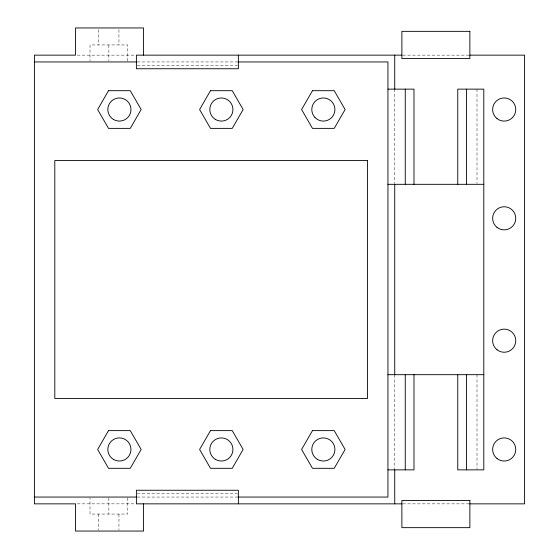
<?xml version="1.0" encoding="UTF-8"?>
<svg xmlns="http://www.w3.org/2000/svg" width="559" height="559" viewBox="0 0 559 559"><rect width="100%" height="100%" fill="white"/><g stroke="black" fill="none" stroke-linecap="round" stroke-linejoin="round"><path stroke-width="0.42" stroke-dasharray="2.79 2.1" d="M77.282 55.145L135.683 55.145M402.746 55.145L468.994 55.145M137.262 61.944L236.925 61.944M137.262 65.34L237.498 65.34M137.262 493.66L237.498 493.66M137.262 497.056L236.925 497.056M77.282 503.855L135.683 503.855M402.746 503.855L468.994 503.855M477.002 89.14L477.002 183.443M477.002 374.684L477.002 468.987M394.738 89.14L394.738 183.443M394.738 374.684L394.738 468.987M127.697 61.092L127.697 44.944L90.013 44.944L90.013 61.092M127.697 497.908L127.697 514.056L90.013 514.056L90.013 497.908M118.948 29.648L118.948 44.944M118.948 514.056L118.948 530.198M108.851 44.944L108.851 61.092M108.851 497.908L108.851 514.056M98.761 29.648L98.761 44.944M98.761 514.056L98.761 530.198"/><path stroke-width="0.84" d="M401.879 55.145L136.389 55.145L136.389 68.743L238.372 68.743L238.372 55.145M469.86 55.145L524.594 55.145L524.594 503.855L469.86 503.855M34.406 61.944L136.543 61.944M237.799 61.944L387.939 61.944L387.939 497.056L237.799 497.056M387.939 89.14L413.988 89.14L413.988 184.316M387.939 184.316L483.801 184.316M387.939 374.684L483.801 374.684M387.939 469.86L413.988 469.86L413.988 374.684M34.406 497.056L136.543 497.056M401.879 503.855L136.389 503.855L136.389 490.257L238.372 490.257L238.372 503.855M466.472 89.14L466.472 184.316M466.472 374.684L466.472 469.86M457.751 184.316L457.751 89.14L483.801 89.14L483.801 469.86L457.751 469.86L457.751 374.684M405.268 89.14L405.268 184.316M405.268 374.684L405.268 469.86M394.738 55.145L394.738 89.14M394.738 184.316L394.738 374.684M394.738 469.86L394.738 503.855M143.53 55.145L143.53 27.95L75.542 27.95L75.542 55.145L34.406 55.145L34.406 503.855L75.542 503.855L75.542 531.05L143.53 531.05L143.53 503.855M108.516 90.691L97.636 109.536L108.516 128.374L130.268 128.374L141.148 109.536L130.268 90.691L108.516 90.691M210.491 90.691L199.619 109.536L210.491 128.374L232.251 128.374L243.13 109.536L232.251 90.691L210.491 90.691M108.516 430.626L97.636 449.464L108.516 468.309L130.268 468.309L141.148 449.464L130.268 430.626L108.516 430.626M312.474 90.691L301.594 109.536L312.474 128.374L334.226 128.374L345.106 109.536L334.226 90.691L312.474 90.691M210.491 430.626L199.619 449.464L210.491 468.309L232.251 468.309L243.13 449.464L232.251 430.626L210.491 430.626M312.474 430.626L301.594 449.464L312.474 468.309L334.226 468.309L345.106 449.464L334.226 430.626L312.474 430.626M469.86 31.346L401.879 31.346L401.879 58.541L469.86 58.541L469.86 31.346M367.543 160.524L54.803 160.524L54.803 398.476L367.543 398.476L367.543 160.524M469.86 500.459L401.879 500.459L401.879 527.654L469.86 527.654L469.86 500.459M497.049 458.548A11.557 11.557 0 0 0 515.636 451.113A11.557 11.557 0 0 0 499.9 438.738A11.557 11.557 0 0 0 497.049 458.548M497.049 349.773A11.557 11.557 0 0 0 515.636 342.332A11.557 11.557 0 0 0 499.9 329.957A11.557 11.557 0 0 0 497.049 349.773M497.049 227.394A11.557 11.557 0 0 0 515.636 219.96A11.557 11.557 0 0 0 499.9 207.585A11.557 11.557 0 0 0 497.049 227.394M497.049 118.62A11.557 11.557 0 0 0 515.636 111.178A11.557 11.557 0 0 0 499.9 98.803A11.557 11.557 0 0 0 497.049 118.62M314.99 117.509A11.557 11.557 0 0 0 334.443 112.792A11.557 11.557 0 0 0 320.628 98.3A11.557 11.557 0 0 0 314.99 117.509M215.592 119.542A11.557 11.557 0 0 0 232.928 109.536A11.557 11.557 0 0 0 215.592 99.523A11.557 11.557 0 0 0 215.592 119.542M113.61 119.542A11.557 11.557 0 0 0 130.953 109.536A11.557 11.557 0 0 0 113.61 99.523A11.557 11.557 0 0 0 113.61 119.542M113.61 459.477A11.557 11.557 0 0 0 130.953 449.464A11.557 11.557 0 0 0 113.61 439.458A11.557 11.557 0 0 0 113.61 459.477M215.592 459.477A11.557 11.557 0 0 0 232.928 449.464A11.557 11.557 0 0 0 215.592 439.458A11.557 11.557 0 0 0 215.592 459.477M317.575 459.477A11.557 11.557 0 0 0 334.911 449.464A11.557 11.557 0 0 0 317.575 439.458A11.557 11.557 0 0 0 317.575 459.477"/></g></svg>
